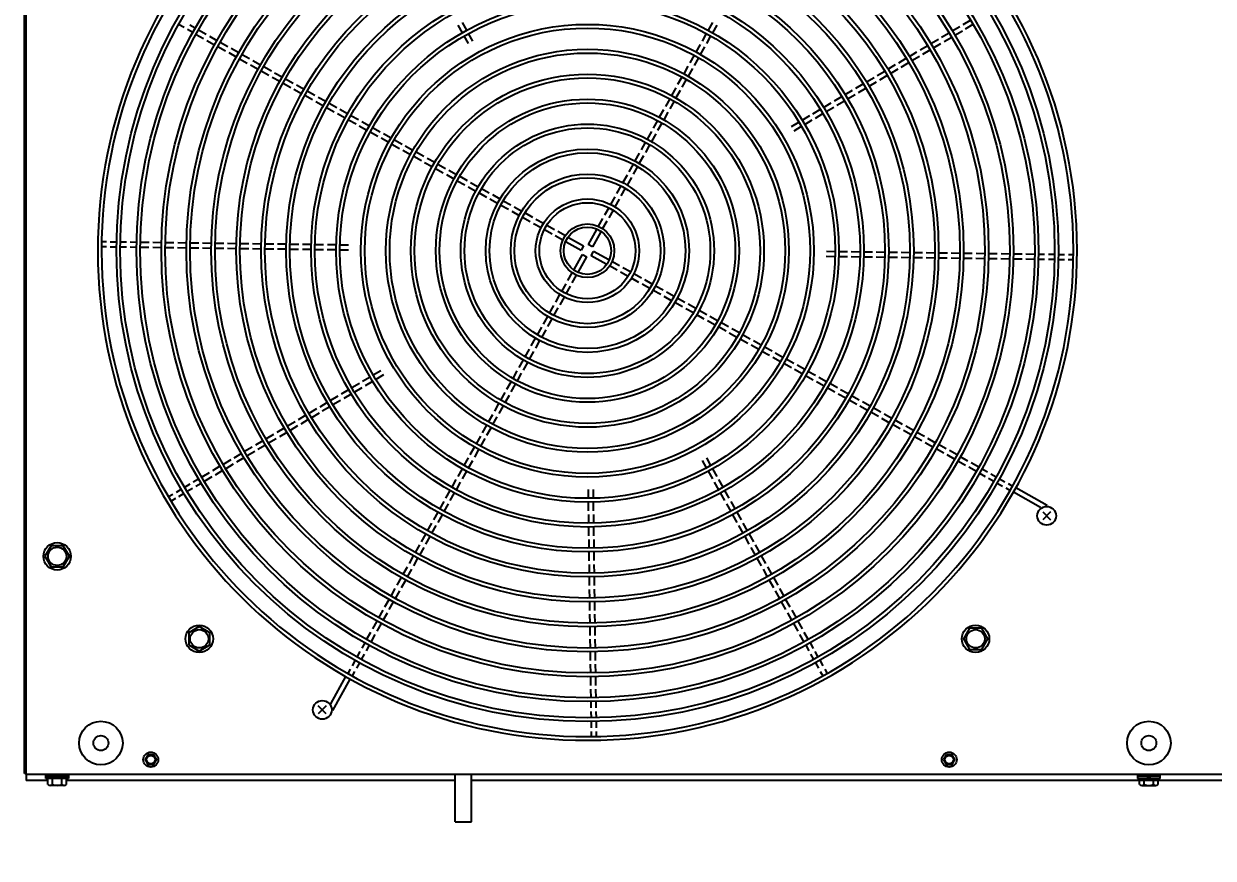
# Model space of a CAD drawing. Header units: millimetres. Extents: x -15161 to 10473752, y -72817 to 33960.
# Drawn here: x 73892.4 to 73987.8, y -39374.5 to -39307.6 of the extents above; entities that cross this region are included whole.
import ezdxf
from ezdxf import colors
from ezdxf.entities.mleader import LeaderData, LeaderLine
from ezdxf.enums import TextEntityAlignment as Align
from ezdxf.math import Vec2, Vec3

# ---------------------------------------------------------------- set-up
doc = ezdxf.new("R2010")
doc.units = ezdxf.units.MM
doc.styles.get("Standard").update_dxf_attribs({"font": 'arial.ttf'})

# ---------------------------------------------------------------- blocks, each defined once
blk = doc.blocks.new('機組圖彩色')
at = {"color": 54}
for p, q in [((92813.364, 2282.304), (92813.364, 2372.104)), ((92813.484, 2282.324), (92813.484, 2372.084)), ((92888.593, 2342.343), (92889.194, 2342.701)), ((92826.152, 2342.09), (92825.716, 2342.335)), ((92826.85, 2341.699), (92826.414, 2341.944)), ((92827.045, 2342.048), (92826.609, 2342.293)), ((92827.111, 2341.551), (92827.721, 2341.209)), ((92827.306, 2341.9), (92827.917, 2341.558)), ((92848.462, 2341.685), (92848.12, 2342.296)), ((92848.811, 2341.88), (92848.469, 2342.491)), ((92849.3, 2341.008), (92848.958, 2341.619)), ((92868.011, 2341.619), (92867.669, 2341.008)), ((92868.5, 2342.491), (92868.158, 2341.88)), ((92868.849, 2342.296), (92868.507, 2341.685)), ((92886.874, 2341.321), (92887.475, 2341.679)), ((92887.733, 2341.832), (92888.335, 2342.19)), ((92887.937, 2341.488), (92888.539, 2341.846)), ((92888.797, 2341.999), (92889.399, 2342.357)), ((92827.983, 2341.062), (92828.594, 2340.72)), ((92828.179, 2341.411), (92828.789, 2341.069)), ((92829.051, 2340.923), (92829.662, 2340.58)), ((92848.951, 2340.812), (92848.609, 2341.423)), ((92867.522, 2340.746), (92867.18, 2340.135)), ((92868.36, 2341.423), (92868.018, 2340.812)), ((92885.155, 2340.298), (92885.756, 2340.656)), ((92886.014, 2340.81), (92886.616, 2341.167)), ((92886.218, 2340.466), (92886.82, 2340.824)), ((92887.078, 2340.977), (92887.68, 2341.335)), ((92828.856, 2340.574), (92829.466, 2340.231)), ((92829.728, 2340.085), (92830.339, 2339.743)), ((92829.924, 2340.434), (92830.534, 2340.092)), ((92830.796, 2339.945), (92831.407, 2339.603)), ((92867.034, 2339.874), (92866.691, 2339.263)), ((92867.383, 2339.678), (92867.04, 2339.067)), ((92867.871, 2340.551), (92867.529, 2339.94)), ((92883.436, 2339.276), (92884.037, 2339.634)), ((92884.295, 2339.787), (92884.897, 2340.145)), ((92884.499, 2339.443), (92885.101, 2339.801)), ((92885.359, 2339.955), (92885.961, 2340.312)), ((92830.601, 2339.596), (92831.211, 2339.254)), ((92831.473, 2339.107), (92832.084, 2338.765)), ((92831.668, 2339.456), (92832.279, 2339.114)), ((92832.541, 2338.967), (92833.152, 2338.625)), ((92866.545, 2339.001), (92866.203, 2338.39)), ((92866.894, 2338.806), (92866.552, 2338.195)), ((92882.576, 2338.765), (92883.178, 2339.123)), ((92882.78, 2338.421), (92883.382, 2338.779)), ((92883.64, 2338.932), (92884.242, 2339.29)), ((92832.345, 2338.619), (92832.956, 2338.276)), ((92833.218, 2338.13), (92833.829, 2337.788)), ((92833.413, 2338.479), (92834.024, 2338.137)), ((92834.286, 2337.99), (92834.897, 2337.648)), ((92866.056, 2338.129), (92865.714, 2337.518)), ((92866.405, 2337.933), (92866.063, 2337.322)), ((92880.857, 2337.743), (92881.459, 2338.1)), ((92881.061, 2337.399), (92881.663, 2337.757)), ((92881.717, 2338.254), (92882.318, 2338.612)), ((92881.921, 2337.91), (92882.523, 2338.268)), ((92834.09, 2337.641), (92834.701, 2337.299)), ((92834.963, 2337.152), (92835.573, 2336.81)), ((92835.158, 2337.501), (92835.769, 2337.159)), ((92836.031, 2337.012), (92836.641, 2336.67)), ((92865.567, 2337.256), (92865.225, 2336.645)), ((92865.916, 2337.061), (92865.574, 2336.45)), ((92879.138, 2336.72), (92879.74, 2337.078)), ((92879.997, 2337.231), (92880.599, 2337.589)), ((92880.202, 2336.888), (92880.804, 2337.245)), ((92835.835, 2336.663), (92836.446, 2336.321)), ((92836.708, 2336.175), (92837.318, 2335.833)), ((92836.903, 2336.524), (92837.514, 2336.182)), ((92837.776, 2336.035), (92838.386, 2335.693)), ((92865.078, 2336.384), (92864.736, 2335.773)), ((92865.427, 2336.188), (92865.085, 2335.577)), ((92877.419, 2335.698), (92878.021, 2336.056)), ((92878.278, 2336.209), (92878.88, 2336.567)), ((92878.483, 2335.865), (92879.085, 2336.223)), ((92879.342, 2336.376), (92879.944, 2336.734)), ((92837.58, 2335.686), (92838.191, 2335.344)), ((92838.453, 2335.197), (92839.063, 2334.855)), ((92838.648, 2335.546), (92839.259, 2335.204)), ((92839.521, 2335.057), (92840.131, 2334.715)), ((92864.59, 2335.511), (92864.247, 2334.9)), ((92864.939, 2335.316), (92864.596, 2334.705)), ((92875.7, 2334.675), (92876.302, 2335.033)), ((92876.559, 2335.187), (92877.161, 2335.544)), ((92876.764, 2334.843), (92877.366, 2335.201)), ((92877.623, 2335.354), (92878.225, 2335.712)), ((92839.325, 2334.708), (92839.936, 2334.366)), ((92840.197, 2334.22), (92840.808, 2333.877)), ((92840.393, 2334.569), (92841.004, 2334.226)), ((92841.265, 2334.08), (92841.876, 2333.738)), ((92864.101, 2334.639), (92863.759, 2334.028)), ((92864.45, 2334.443), (92864.108, 2333.832)), ((92874.84, 2334.164), (92875.442, 2334.522)), ((92875.045, 2333.82), (92875.647, 2334.178)), ((92875.904, 2334.332), (92876.506, 2334.689)), ((92841.07, 2333.731), (92841.681, 2333.389)), ((92841.942, 2333.242), (92842.553, 2332.9)), ((92842.138, 2333.591), (92842.749, 2333.249)), ((92843.01, 2333.102), (92843.621, 2332.76)), ((92863.612, 2333.766), (92863.27, 2333.155)), ((92863.961, 2333.571), (92863.619, 2332.96)), ((92842.815, 2332.753), (92843.426, 2332.411)), ((92843.687, 2332.264), (92844.298, 2331.922)), ((92843.883, 2332.613), (92844.494, 2332.271)), ((92844.755, 2332.125), (92845.366, 2331.783)), ((92862.634, 2332.021), (92862.292, 2331.41)), ((92863.123, 2332.893), (92862.781, 2332.283)), ((92863.472, 2332.698), (92863.13, 2332.087)), ((92844.56, 2331.776), (92845.171, 2331.434)), ((92845.432, 2331.287), (92846.043, 2330.945)), ((92845.628, 2331.636), (92846.239, 2331.294)), ((92846.5, 2331.147), (92847.111, 2330.805)), ((92862.145, 2331.148), (92861.803, 2330.537)), ((92862.983, 2331.825), (92862.641, 2331.214)), ((92846.305, 2330.798), (92846.916, 2330.456)), ((92847.177, 2330.309), (92847.788, 2329.967)), ((92847.373, 2330.658), (92847.984, 2330.316)), ((92848.245, 2330.169), (92848.856, 2329.827)), ((92861.656, 2330.275), (92861.314, 2329.664)), ((92862.494, 2330.953), (92862.152, 2330.342)), ((92848.05, 2329.82), (92848.661, 2329.478)), ((92848.922, 2329.332), (92849.533, 2328.989)), ((92849.118, 2329.681), (92849.729, 2329.338)), ((92849.991, 2329.192), (92850.601, 2328.85)), ((92861.167, 2329.403), (92860.825, 2328.791)), ((92861.516, 2329.207), (92861.174, 2328.596)), ((92862.005, 2330.08), (92861.663, 2329.469)), ((92849.795, 2328.843), (92850.406, 2328.501)), ((92850.668, 2328.354), (92851.279, 2328.012)), ((92850.863, 2328.703), (92851.474, 2328.361)), ((92851.736, 2328.214), (92852.347, 2327.872)), ((92860.678, 2328.529), (92860.336, 2327.918)), ((92861.027, 2328.334), (92860.685, 2327.723)), ((92851.54, 2327.865), (92852.151, 2327.523)), ((92852.413, 2327.376), (92853.024, 2327.034)), ((92852.609, 2327.725), (92853.22, 2327.383)), ((92860.189, 2327.656), (92859.846, 2327.044)), ((92860.538, 2327.461), (92860.195, 2326.849)), ((92853.286, 2326.887), (92853.897, 2326.545)), ((92853.481, 2327.236), (92854.093, 2326.894)), ((92854.159, 2326.398), (92854.77, 2326.056)), ((92854.355, 2326.747), (92854.966, 2326.405)), ((92859.699, 2326.782), (92859.356, 2326.169)), ((92860.048, 2326.587), (92859.705, 2325.974)), ((92855.032, 2325.909), (92855.644, 2325.566)), ((92855.228, 2326.258), (92855.84, 2325.915)), ((92855.906, 2325.419), (92856.519, 2325.076)), ((92856.102, 2325.768), (92856.715, 2325.425)), ((92859.209, 2325.906), (92858.534, 2324.702)), ((92859.558, 2325.711), (92858.883, 2324.506)), ((92819.936, 2324.505), (92819.536, 2324.51)), ((92819.941, 2324.905), (92819.541, 2324.91)), ((92820.736, 2324.494), (92820.236, 2324.501)), ((92820.741, 2324.894), (92820.241, 2324.901)), ((92821.535, 2324.484), (92821.036, 2324.49)), ((92821.541, 2324.884), (92821.041, 2324.89)), ((92822.335, 2324.474), (92821.835, 2324.48)), ((92822.341, 2324.874), (92821.841, 2324.88)), ((92823.335, 2324.459), (92822.635, 2324.468)), ((92823.341, 2324.859), (92822.641, 2324.868)), ((92824.335, 2324.446), (92823.635, 2324.455)), ((92824.34, 2324.846), (92823.64, 2324.855)), ((92825.335, 2324.433), (92824.635, 2324.442)), ((92825.34, 2324.833), (92824.64, 2324.842)), ((92826.335, 2324.42), (92825.635, 2324.429)), ((92826.34, 2324.82), (92825.64, 2324.829)), ((92827.335, 2324.407), (92826.635, 2324.416)), ((92827.34, 2324.807), (92826.64, 2324.816)), ((92828.335, 2324.394), (92827.635, 2324.403)), ((92828.34, 2324.794), (92827.64, 2324.803)), ((92829.335, 2324.381), (92828.635, 2324.39)), ((92829.34, 2324.781), (92828.64, 2324.79)), ((92830.34, 2324.768), (92829.64, 2324.777)), ((92831.34, 2324.755), (92830.64, 2324.764)), ((92832.34, 2324.742), (92831.64, 2324.751)), ((92833.34, 2324.729), (92832.64, 2324.739)), ((92834.34, 2324.717), (92833.64, 2324.726)), ((92835.34, 2324.704), (92834.64, 2324.713)), ((92836.34, 2324.691), (92835.64, 2324.7)), ((92837.34, 2324.678), (92836.64, 2324.687)), ((92838.34, 2324.665), (92837.64, 2324.674)), ((92839.34, 2324.652), (92838.64, 2324.661)), ((92856.782, 2324.928), (92857.987, 2324.254)), ((92856.978, 2325.277), (92858.182, 2324.603)), ((92858.182, 2324.603), (92857.987, 2324.254)), ((92858.883, 2324.506), (92858.534, 2324.702)), ((92830.335, 2324.368), (92829.635, 2324.377)), ((92831.335, 2324.355), (92830.635, 2324.364)), ((92832.335, 2324.342), (92831.635, 2324.352)), ((92833.335, 2324.33), (92832.635, 2324.339)), ((92834.335, 2324.317), (92833.635, 2324.326)), ((92835.335, 2324.304), (92834.635, 2324.313)), ((92836.335, 2324.291), (92835.635, 2324.3)), ((92837.335, 2324.278), (92836.635, 2324.287)), ((92838.335, 2324.265), (92837.635, 2324.274)), ((92839.334, 2324.252), (92838.634, 2324.261)), ((92857.411, 2322.697), (92858.086, 2323.902)), ((92857.76, 2322.502), (92858.435, 2323.707)), ((92858.086, 2323.902), (92858.435, 2323.707)), ((92858.786, 2323.806), (92858.982, 2324.155)), ((92859.991, 2323.131), (92858.786, 2323.806)), ((92860.187, 2323.48), (92858.982, 2324.155)), ((92877.629, 2323.756), (92878.329, 2323.747)), ((92877.634, 2324.156), (92878.334, 2324.147)), ((92878.629, 2323.743), (92879.329, 2323.734)), ((92878.634, 2324.143), (92879.334, 2324.134)), ((92879.629, 2323.73), (92880.329, 2323.721)), ((92879.634, 2324.13), (92880.334, 2324.121)), ((92880.629, 2323.717), (92881.329, 2323.708)), ((92880.634, 2324.117), (92881.334, 2324.108)), ((92881.629, 2323.705), (92882.329, 2323.695)), ((92881.634, 2324.105), (92882.334, 2324.095)), ((92882.629, 2323.692), (92883.329, 2323.683)), ((92882.634, 2324.092), (92883.334, 2324.083)), ((92883.629, 2323.679), (92884.329, 2323.67)), ((92883.634, 2324.079), (92884.334, 2324.07)), ((92884.629, 2323.666), (92885.329, 2323.657)), ((92884.634, 2324.066), (92885.334, 2324.057)), ((92885.629, 2323.653), (92886.329, 2323.644)), ((92885.634, 2324.053), (92886.334, 2324.044)), ((92886.629, 2323.64), (92887.329, 2323.631)), ((92886.634, 2324.04), (92887.334, 2324.031)), ((92887.629, 2323.627), (92888.329, 2323.618)), ((92887.634, 2324.027), (92888.334, 2324.018)), ((92888.629, 2323.614), (92889.329, 2323.605)), ((92888.634, 2324.014), (92889.334, 2324.005)), ((92889.629, 2323.601), (92890.329, 2323.592)), ((92889.634, 2324.001), (92890.334, 2323.992)), ((92890.629, 2323.588), (92891.328, 2323.579)), ((92890.634, 2323.988), (92891.334, 2323.979)), ((92891.628, 2323.575), (92892.328, 2323.566)), ((92891.634, 2323.975), (92892.334, 2323.966)), ((92892.628, 2323.562), (92893.328, 2323.553)), ((92892.634, 2323.962), (92893.334, 2323.953)), ((92893.628, 2323.549), (92894.328, 2323.54)), ((92893.633, 2323.949), (92894.333, 2323.94)), ((92894.628, 2323.535), (92895.128, 2323.528)), ((92894.633, 2323.935), (92895.133, 2323.928)), ((92895.428, 2323.524), (92895.928, 2323.518)), ((92895.433, 2323.924), (92895.933, 2323.918)), ((92896.228, 2323.514), (92896.728, 2323.507)), ((92896.233, 2323.914), (92896.733, 2323.907)), ((92897.028, 2323.503), (92897.428, 2323.498)), ((92897.033, 2323.903), (92897.433, 2323.898)), ((92860.867, 2322.64), (92860.254, 2322.983)), ((92861.062, 2322.989), (92860.45, 2323.332)), ((92861.741, 2322.15), (92861.129, 2322.493)), ((92861.936, 2322.499), (92861.325, 2322.842)), ((92856.431, 2320.948), (92856.773, 2321.559)), ((92856.92, 2321.822), (92857.264, 2322.434)), ((92857.269, 2321.626), (92857.613, 2322.239)), ((92862.614, 2321.661), (92862.003, 2322.004)), ((92862.81, 2322.01), (92862.199, 2322.353)), ((92863.683, 2321.521), (92863.072, 2321.863)), ((92855.942, 2320.074), (92856.284, 2320.685)), ((92856.78, 2320.752), (92857.122, 2321.364)), ((92863.487, 2321.172), (92862.876, 2321.514)), ((92864.36, 2320.683), (92863.749, 2321.025)), ((92864.556, 2321.032), (92863.945, 2321.374)), ((92865.428, 2320.543), (92864.818, 2320.885)), ((92855.452, 2319.201), (92855.795, 2319.812)), ((92855.801, 2319.006), (92856.144, 2319.617)), ((92856.29, 2319.879), (92856.633, 2320.49)), ((92865.233, 2320.194), (92864.622, 2320.536)), ((92866.106, 2319.705), (92865.495, 2320.047)), ((92866.301, 2320.054), (92865.69, 2320.396)), ((92867.174, 2319.565), (92866.563, 2319.908)), ((92854.963, 2318.328), (92855.306, 2318.939)), ((92855.312, 2318.133), (92855.655, 2318.744)), ((92866.978, 2319.216), (92866.367, 2319.559)), ((92867.851, 2318.728), (92867.24, 2319.07)), ((92868.046, 2319.077), (92867.436, 2319.419)), ((92868.919, 2318.588), (92868.308, 2318.93)), ((92854.474, 2317.456), (92854.817, 2318.066)), ((92854.823, 2317.26), (92855.166, 2317.871)), ((92868.723, 2318.239), (92868.113, 2318.581)), ((92869.596, 2317.75), (92868.985, 2318.092)), ((92869.791, 2318.099), (92869.181, 2318.441)), ((92870.664, 2317.61), (92870.053, 2317.952)), ((92853.986, 2316.583), (92854.328, 2317.194)), ((92854.335, 2316.387), (92854.677, 2316.998)), ((92870.468, 2317.261), (92869.858, 2317.603)), ((92871.341, 2316.772), (92870.73, 2317.114)), ((92871.536, 2317.121), (92870.926, 2317.463)), ((92872.409, 2316.632), (92871.798, 2316.975)), ((92853.497, 2315.71), (92853.839, 2316.321)), ((92853.846, 2315.515), (92854.188, 2316.126)), ((92872.213, 2316.284), (92871.603, 2316.626)), ((92873.086, 2315.795), (92872.475, 2316.137)), ((92873.281, 2316.144), (92872.671, 2316.486)), ((92874.154, 2315.655), (92873.543, 2315.997)), ((92853.008, 2314.838), (92853.35, 2315.448)), ((92853.357, 2314.642), (92853.699, 2315.253)), ((92873.958, 2315.306), (92873.348, 2315.648)), ((92874.831, 2314.817), (92874.22, 2315.159)), ((92875.026, 2315.166), (92874.416, 2315.508)), ((92875.899, 2314.677), (92875.288, 2315.019)), ((92841.064, 2314.077), (92840.463, 2313.719)), ((92841.924, 2314.588), (92841.322, 2314.23)), ((92842.128, 2314.244), (92841.527, 2313.886)), ((92852.519, 2313.965), (92852.861, 2314.576)), ((92852.868, 2313.77), (92853.21, 2314.38)), ((92875.703, 2314.328), (92875.093, 2314.671)), ((92876.576, 2313.84), (92875.965, 2314.182)), ((92876.771, 2314.189), (92876.161, 2314.531)), ((92877.644, 2313.7), (92877.033, 2314.042)), ((92839.345, 2313.054), (92838.744, 2312.696)), ((92840.205, 2313.565), (92839.603, 2313.208)), ((92840.409, 2313.222), (92839.808, 2312.864)), ((92841.269, 2313.733), (92840.667, 2313.375)), ((92852.03, 2313.093), (92852.372, 2313.703)), ((92852.379, 2312.897), (92852.721, 2313.508)), ((92877.448, 2313.351), (92876.838, 2313.693)), ((92878.321, 2312.862), (92877.71, 2313.204)), ((92878.516, 2313.211), (92877.906, 2313.553)), ((92879.389, 2312.722), (92878.778, 2313.064)), ((92837.626, 2312.032), (92837.025, 2311.674)), ((92838.486, 2312.543), (92837.884, 2312.185)), ((92838.69, 2312.199), (92838.089, 2311.841)), ((92839.55, 2312.71), (92838.948, 2312.353)), ((92851.541, 2312.22), (92851.884, 2312.831)), ((92851.89, 2312.025), (92852.233, 2312.635)), ((92879.193, 2312.373), (92878.583, 2312.715)), ((92880.066, 2311.885), (92879.455, 2312.227)), ((92880.261, 2312.233), (92879.65, 2312.576)), ((92881.134, 2311.745), (92880.523, 2312.087)), ((92836.767, 2311.521), (92836.165, 2311.163)), ((92836.971, 2311.177), (92836.37, 2310.819)), ((92837.831, 2311.688), (92837.229, 2311.33)), ((92850.564, 2310.475), (92850.906, 2311.086)), ((92851.053, 2311.348), (92851.395, 2311.958)), ((92851.402, 2311.152), (92851.744, 2311.763)), ((92880.938, 2311.396), (92880.327, 2311.738)), ((92881.811, 2310.907), (92881.2, 2311.249)), ((92882.006, 2311.256), (92881.395, 2311.598)), ((92882.879, 2310.767), (92882.268, 2311.109)), ((92835.048, 2310.498), (92834.446, 2310.14)), ((92835.252, 2310.154), (92834.651, 2309.797)), ((92835.907, 2311.009), (92835.306, 2310.652)), ((92836.112, 2310.666), (92835.51, 2310.308)), ((92850.075, 2309.603), (92850.417, 2310.213)), ((92850.913, 2310.28), (92851.255, 2310.89)), ((92882.683, 2310.418), (92882.072, 2310.76)), ((92883.555, 2309.929), (92882.945, 2310.272)), ((92883.751, 2310.278), (92883.14, 2310.621)), ((92884.623, 2309.79), (92884.013, 2310.132)), ((92833.329, 2309.476), (92832.727, 2309.118)), ((92833.533, 2309.132), (92832.932, 2308.774)), ((92834.188, 2309.987), (92833.587, 2309.629)), ((92834.393, 2309.643), (92833.791, 2309.285)), ((92849.586, 2308.73), (92849.928, 2309.341)), ((92849.935, 2308.535), (92850.277, 2309.145)), ((92850.424, 2309.407), (92850.766, 2310.018)), ((92884.428, 2309.441), (92883.817, 2309.783)), ((92885.3, 2308.952), (92884.69, 2309.294)), ((92885.496, 2309.301), (92884.885, 2309.643)), ((92886.368, 2308.812), (92885.758, 2309.154)), ((92831.61, 2308.454), (92831.008, 2308.096)), ((92832.469, 2308.965), (92831.868, 2308.607)), ((92832.674, 2308.621), (92832.072, 2308.263)), ((92849.097, 2307.858), (92849.44, 2308.468)), ((92849.446, 2307.662), (92849.789, 2308.273)), ((92886.173, 2308.463), (92885.562, 2308.805)), ((92887.045, 2307.974), (92886.435, 2308.317)), ((92887.241, 2308.323), (92886.63, 2308.666)), ((92888.113, 2307.835), (92887.502, 2308.177)), ((92829.891, 2307.431), (92829.289, 2307.073)), ((92830.75, 2307.942), (92830.149, 2307.585)), ((92830.955, 2307.599), (92830.353, 2307.241)), ((92831.814, 2308.11), (92831.213, 2307.752)), ((92848.609, 2306.985), (92848.951, 2307.596)), ((92848.958, 2306.79), (92849.3, 2307.4)), ((92867.669, 2307.4), (92868.011, 2306.79)), ((92868.018, 2307.596), (92868.36, 2306.985)), ((92887.918, 2307.486), (92887.307, 2307.828)), ((92888.79, 2306.997), (92888.179, 2307.339)), ((92888.986, 2307.346), (92888.375, 2307.688)), ((92828.172, 2306.409), (92827.57, 2306.051)), ((92829.031, 2306.92), (92828.43, 2306.562)), ((92829.236, 2306.576), (92828.634, 2306.218)), ((92830.095, 2307.087), (92829.494, 2306.73)), ((92848.12, 2306.113), (92848.462, 2306.723)), ((92848.469, 2305.917), (92848.811, 2306.528)), ((92868.158, 2306.528), (92868.5, 2305.917)), ((92868.507, 2306.723), (92868.849, 2306.113)), ((92889.663, 2306.508), (92889.052, 2306.85)), ((92889.858, 2306.857), (92889.247, 2307.199)), ((92889.923, 2306.36), (92890.36, 2306.116)), ((92890.119, 2306.709), (92890.555, 2306.465)), ((92890.817, 2306.318), (92891.253, 2306.074)), ((92826.624, 2305.49), (92826.194, 2305.235)), ((92827.312, 2305.899), (92826.882, 2305.644)), ((92827.516, 2305.555), (92827.086, 2305.3)), ((92828.376, 2306.065), (92827.775, 2305.707)), ((92847.631, 2305.24), (92847.973, 2305.851)), ((92847.98, 2305.045), (92848.322, 2305.655)), ((92868.647, 2305.655), (92868.989, 2305.045)), ((92868.996, 2305.851), (92869.338, 2305.24)), ((92890.621, 2305.969), (92891.058, 2305.725)), ((92891.319, 2305.578), (92891.756, 2305.334)), ((92891.515, 2305.927), (92891.951, 2305.683)), ((92892.213, 2305.536), (92892.562, 2305.34)), ((92825.249, 2304.672), (92824.905, 2304.468)), ((92825.936, 2305.081), (92825.507, 2304.826)), ((92826.141, 2304.737), (92825.711, 2304.482)), ((92826.828, 2305.146), (92826.399, 2304.891)), ((92847.142, 2304.368), (92847.485, 2304.978)), ((92847.491, 2304.172), (92847.833, 2304.783)), ((92858.532, 2305.054), (92858.541, 2304.354)), ((92858.932, 2305.059), (92858.941, 2304.359)), ((92869.135, 2304.783), (92869.477, 2304.172)), ((92869.484, 2304.978), (92869.826, 2304.368)), ((92892.017, 2305.187), (92892.366, 2304.991)), ((92894.805, 2303.627), (92892.629, 2304.846)), ((92895.343, 2303.784), (92892.824, 2305.195)), ((92825.453, 2304.329), (92825.109, 2304.124)), ((92846.654, 2303.495), (92846.996, 2304.106)), ((92847.003, 2303.3), (92847.345, 2303.91)), ((92858.545, 2304.054), (92858.554, 2303.354)), ((92858.945, 2304.059), (92858.954, 2303.359)), ((92869.624, 2303.91), (92869.966, 2303.3)), ((92869.973, 2304.106), (92870.315, 2303.495)), ((92846.165, 2302.623), (92846.507, 2303.234)), ((92846.514, 2302.427), (92846.856, 2303.038)), ((92858.558, 2303.054), (92858.567, 2302.354)), ((92858.958, 2303.059), (92858.967, 2302.359)), ((92870.113, 2303.038), (92870.455, 2302.427)), ((92870.462, 2303.234), (92870.804, 2302.623)), ((92895.612, 2303.271), (92894.975, 2302.634)), ((92894.975, 2303.271), (92895.612, 2302.634)), ((92845.676, 2301.75), (92846.018, 2302.361)), ((92846.025, 2301.555), (92846.367, 2302.166)), ((92858.571, 2302.054), (92858.58, 2301.354)), ((92858.971, 2302.059), (92858.98, 2301.359)), ((92870.602, 2302.166), (92870.944, 2301.555)), ((92870.951, 2302.361), (92871.293, 2301.75)), ((92844.699, 2300.005), (92845.041, 2300.616)), ((92845.187, 2300.878), (92845.529, 2301.489)), ((92845.536, 2300.682), (92845.878, 2301.293)), ((92858.584, 2301.054), (92858.593, 2300.354)), ((92858.984, 2301.059), (92858.993, 2300.36)), ((92871.09, 2301.293), (92871.433, 2300.682)), ((92871.439, 2301.489), (92871.782, 2300.878)), ((92871.928, 2300.616), (92872.27, 2300.005)), ((92844.21, 2299.133), (92844.552, 2299.744)), ((92845.048, 2299.81), (92845.39, 2300.421)), ((92858.597, 2300.054), (92858.606, 2299.354)), ((92858.997, 2300.06), (92859.006, 2299.36)), ((92871.579, 2300.421), (92871.921, 2299.81)), ((92872.417, 2299.744), (92872.759, 2299.133)), ((92843.721, 2298.261), (92844.063, 2298.871)), ((92844.07, 2298.065), (92844.412, 2298.676)), ((92844.559, 2298.938), (92844.901, 2299.548)), ((92858.61, 2299.054), (92858.619, 2298.354)), ((92859.01, 2299.06), (92859.019, 2298.36)), ((92872.068, 2299.548), (92872.41, 2298.938)), ((92872.557, 2298.676), (92872.899, 2298.065)), ((92872.906, 2298.871), (92873.248, 2298.261)), ((92843.232, 2297.388), (92843.574, 2297.999)), ((92843.581, 2297.193), (92843.923, 2297.803)), ((92858.623, 2298.054), (92858.632, 2297.354)), ((92859.023, 2298.06), (92859.032, 2297.36)), ((92873.045, 2297.803), (92873.388, 2297.193)), ((92873.394, 2297.999), (92873.737, 2297.388)), ((92842.743, 2296.516), (92843.086, 2297.126)), ((92843.092, 2296.32), (92843.435, 2296.931)), ((92858.636, 2297.055), (92858.645, 2296.355)), ((92859.036, 2297.06), (92859.045, 2296.36)), ((92873.534, 2296.931), (92873.876, 2296.32)), ((92873.883, 2297.126), (92874.225, 2296.516)), ((92842.255, 2295.643), (92842.597, 2296.254)), ((92842.604, 2295.448), (92842.946, 2296.058)), ((92858.649, 2296.055), (92858.658, 2295.355)), ((92859.049, 2296.06), (92859.058, 2295.36)), ((92874.023, 2296.058), (92874.365, 2295.448)), ((92874.372, 2296.254), (92874.714, 2295.643)), ((92841.766, 2294.771), (92842.108, 2295.382)), ((92842.115, 2294.575), (92842.457, 2295.186)), ((92858.662, 2295.055), (92858.671, 2294.355)), ((92859.062, 2295.06), (92859.071, 2294.36)), ((92874.512, 2295.186), (92874.854, 2294.575)), ((92874.861, 2295.382), (92875.203, 2294.771)), ((92841.277, 2293.898), (92841.619, 2294.509)), ((92841.626, 2293.703), (92841.968, 2294.314)), ((92858.675, 2294.055), (92858.684, 2293.355)), ((92859.075, 2294.06), (92859.084, 2293.36)), ((92875.001, 2294.314), (92875.343, 2293.703)), ((92875.349, 2294.509), (92875.692, 2293.898)), ((92840.788, 2293.026), (92841.131, 2293.637)), ((92841.137, 2292.83), (92841.48, 2293.441)), ((92858.688, 2293.055), (92858.697, 2292.355)), ((92859.087, 2293.06), (92859.097, 2292.36)), ((92875.489, 2293.441), (92875.831, 2292.83)), ((92875.838, 2293.637), (92876.18, 2293.026)), ((92840.249, 2292.067), (92840.005, 2291.631)), ((92840.64, 2292.765), (92840.396, 2292.329)), ((92840.989, 2292.57), (92840.745, 2292.133)), ((92858.7, 2292.055), (92858.71, 2291.355)), ((92859.1, 2292.06), (92859.109, 2291.36)), ((92875.978, 2292.569), (92876.222, 2292.133)), ((92876.327, 2292.764), (92876.571, 2292.328)), ((92876.718, 2292.066), (92876.962, 2291.63)), ((92839.858, 2291.369), (92839.614, 2290.933)), ((92840.207, 2291.174), (92839.963, 2290.737)), ((92840.598, 2291.872), (92840.354, 2291.435)), ((92858.713, 2291.055), (92858.722, 2290.355)), ((92859.113, 2291.06), (92859.122, 2290.36)), ((92876.369, 2291.871), (92876.613, 2291.435)), ((92876.76, 2291.173), (92877.004, 2290.737)), ((92877.109, 2291.368), (92877.353, 2290.932)), ((92837.908, 2287.884), (92839.127, 2290.06)), ((92839.467, 2290.671), (92839.272, 2290.322)), ((92839.816, 2290.476), (92839.621, 2290.127)), ((92859.126, 2290.06), (92859.135, 2289.36)), ((92877.151, 2290.475), (92877.347, 2290.126)), ((92877.5, 2290.67), (92877.696, 2290.321)), ((92838.064, 2287.345), (92839.476, 2289.864)), ((92858.726, 2290.055), (92858.735, 2289.355)), ((92858.739, 2289.055), (92858.748, 2288.355)), ((92859.139, 2289.06), (92859.148, 2288.36)), ((92837.551, 2287.077), (92836.914, 2287.713)), ((92837.551, 2287.713), (92836.914, 2287.077)), ((92858.758, 2288.055), (92858.765, 2287.555)), ((92858.768, 2287.255), (92858.775, 2286.755)), ((92859.158, 2288.06), (92859.165, 2287.56)), ((92859.168, 2287.26), (92859.175, 2286.76)), ((92858.779, 2286.455), (92858.786, 2285.955)), ((92859.179, 2286.46), (92859.185, 2285.961)), ((92813.484, 2282.204), (92813.484, 2285.704)), ((92858.789, 2285.655), (92858.795, 2285.255)), ((92859.189, 2285.661), (92859.195, 2285.261)), ((92813.484, 2282.424), (92813.364, 2282.424)), ((92813.484, 2282.304), (92813.364, 2282.304)), ((92813.484, 2282.304), (92813.484, 2281.734)), ((92993.484, 2282.204), (92813.484, 2282.204)), ((92815.234, 2281.734), (92813.484, 2281.734)), ((92993.364, 2282.204), (92813.604, 2282.204)), ((92815.084, 2281.884), (92815.084, 2282.204)), ((92815.084, 2282.204), (92816.884, 2282.204)), ((92815.084, 2282.044), (92816.884, 2282.044)), ((92816.884, 2281.884), (92815.084, 2281.884)), ((92815.234, 2281.404), (92815.234, 2281.884)), ((92815.609, 2281.404), (92815.609, 2281.884)), ((92815.984, 2282.044), (92815.824, 2281.884)), ((92816.144, 2282.044), (92815.984, 2281.884)), ((92816.359, 2281.404), (92816.359, 2281.884)), ((92816.734, 2281.404), (92816.734, 2281.884)), ((92847.884, 2281.734), (92816.734, 2281.734)), ((92816.884, 2282.204), (92816.884, 2281.884)), ((92847.884, 2278.414), (92847.884, 2282.204)), ((92849.184, 2278.414), (92849.184, 2282.204)), ((92957.784, 2281.734), (92849.184, 2281.734)), ((92902.584, 2282.204), (92902.584, 2281.884)), ((92904.384, 2282.204), (92902.584, 2282.204)), ((92904.384, 2282.044), (92902.584, 2282.044)), ((92902.584, 2281.884), (92904.384, 2281.884)), ((92902.734, 2281.404), (92902.734, 2281.884)), ((92903.109, 2281.404), (92903.109, 2281.884)), ((92903.324, 2282.044), (92903.484, 2281.884)), ((92903.484, 2282.044), (92903.644, 2281.884)), ((92903.859, 2281.404), (92903.859, 2281.884)), ((92904.234, 2281.404), (92904.234, 2281.884)), ((92904.384, 2281.884), (92904.384, 2282.204)), ((92816.547, 2281.334), (92815.422, 2281.334)), ((92902.922, 2281.334), (92904.047, 2281.334)), ((92847.884, 2278.414), (92849.184, 2278.414))]:
    blk.add_line(p, q, dxfattribs=at)
for points in [[(92815.494, 2300.553), (92815.004, 2299.704), (92815.494, 2298.855), (92816.474, 2298.855), (92816.964, 2299.704), (92816.474, 2300.553)], [(92826.523, 2292.601), (92827.372, 2292.111), (92828.22, 2292.601), (92828.22, 2293.581), (92827.372, 2294.071), (92826.523, 2293.581)], [(92890.087, 2292.243), (92890.577, 2293.091), (92890.087, 2293.94), (92889.107, 2293.94), (92888.617, 2293.091), (92889.107, 2292.243)], [(92823.254, 2283.802), (92823.024, 2283.404), (92823.254, 2283.006), (92823.714, 2283.006), (92823.944, 2283.404), (92823.714, 2283.802)], [(92887.254, 2283.802), (92887.024, 2283.404), (92887.254, 2283.006), (92887.714, 2283.006), (92887.944, 2283.404), (92887.714, 2283.802)]]:
    blk.add_lwpolyline(points, close=True, dxfattribs=at)
for centre, radius in [((92858.484, 2324.204), 37.75), ((92858.484, 2324.204), 37.45), ((92858.484, 2324.204), 36.15), ((92858.484, 2324.204), 35.85), ((92858.484, 2324.204), 34.15), ((92858.484, 2324.204), 33.85), ((92858.484, 2324.204), 32.15), ((92858.484, 2324.204), 31.85), ((92858.484, 2324.204), 30.15), ((92858.484, 2324.204), 29.85), ((92858.484, 2324.204), 28.15), ((92858.484, 2324.204), 27.85), ((92858.484, 2324.204), 26.15), ((92858.484, 2324.204), 25.85), ((92858.484, 2324.204), 24.15), ((92858.484, 2324.204), 23.85), ((92858.484, 2324.204), 22.15), ((92858.484, 2324.204), 21.85), ((92858.484, 2324.204), 20.15), ((92858.484, 2324.204), 19.85), ((92858.484, 2324.204), 18.15), ((92858.484, 2324.204), 17.85), ((92858.484, 2324.204), 16.15), ((92858.484, 2324.204), 15.85), ((92858.484, 2324.204), 14.15), ((92858.484, 2324.204), 13.85), ((92858.484, 2324.204), 12.15), ((92858.484, 2324.204), 11.85), ((92858.484, 2324.204), 10.15), ((92858.484, 2324.204), 9.85), ((92858.484, 2324.204), 8.15), ((92858.484, 2324.204), 7.85), ((92858.484, 2324.204), 6.15), ((92858.484, 2324.204), 5.85), ((92858.484, 2324.204), 4.15), ((92858.484, 2324.204), 3.85), ((92858.484, 2324.204), 2.15), ((92858.484, 2324.204), 1.9), ((92895.294, 2302.952), 0.75), ((92815.984, 2299.704), 1.1), ((92815.984, 2299.704), 0.735), ((92827.372, 2293.091), 1.1), ((92889.597, 2293.091), 1.1), ((92827.372, 2293.091), 0.735), ((92889.597, 2293.091), 0.735), ((92837.233, 2287.395), 0.75), ((92819.484, 2284.734), 1.75), ((92903.484, 2284.734), 1.75), ((92819.484, 2284.734), 0.6), ((92903.484, 2284.734), 0.6), ((92823.484, 2283.404), 0.6), ((92823.484, 2283.404), 0.345), ((92887.484, 2283.404), 0.6), ((92887.484, 2283.404), 0.345)]:
    blk.add_circle(centre, radius, dxfattribs=at)
for centre, radius, start, end in [((92858.484, 2324.204), 39.25, 271.55685, 271.54581), ((92858.484, 2324.204), 38.95, 271.57203, 271.5714), ((92815.422, 2281.62), 0.286, 229.05544, 310.94456), ((92815.984, 2282.374), 1.039, 248.85295, 291.14705), ((92816.547, 2281.62), 0.286, 229.05544, 310.94456), ((92902.922, 2281.62), 0.286, 229.05544, 310.94456), ((92903.484, 2282.374), 1.039, 248.85295, 291.14705), ((92904.047, 2281.62), 0.286, 229.05544, 310.94456)]:
    blk.add_arc(centre, radius, start, end, dxfattribs=at)
blk = doc.blocks.new('_DetailCallout')
at = {"color": 0, "linetype": 'ByBlock', "lineweight": -2, "transparency": 16777216}
blk.add_line((8, 0), (-8, 0), dxfattribs=at)
blk.add_circle((0, 0), 8, dxfattribs=at)
at = {"color": 0, "transparency": 16777216}
for tag, p in [('視圖號碼', (0, 1)), ('圖紙號碼', (0, -6))]:
    blk.add_attdef(tag, text='', height=3, dxfattribs=at).set_placement(p, align=Align.CENTER)

msp = doc.modelspace()

# ---------------------------------------------------------------- block references
at = {"color": 9}
msp.add_blockref('機組圖彩色', (-18920.863, -41649.975), dxfattribs=at)

# ---------------------------------------------------------------- leaders
at = {"color": 230}
ml = msp.add_multileader_block('Standard', dxfattribs=at)
ml.set_content('_DetailCallout', color=230, scale=15)
ml.set_attribute('視圖號碼', '冷凍庫', width=0)
ml.set_attribute('圖紙號碼', 'D機', width=0)
ml.set_leader_properties()
ml.build(insert=Vec2(0, 0))
ml.multileader.update_dxf_attribs({"leader_type": 0})
ctx = ml.context
ctx.base_point, ctx.plane_origin = Vec3(73844.1603, -45071.4586), Vec3(73964.1603, -45071.4586)
notes = []
notes.append((ctx, [(0, (0, 0, 0), (0, 0), (1, 0), 1, [])]))
ctx.block.insert = Vec3(73964.1603, -45071.4586)
at = {"color": 54}
ml = msp.add_multileader_block('Standard', dxfattribs=at)
ml.set_content('_DetailCallout', color=54, scale=15)
ml.set_attribute('視圖號碼', '冷凍庫', width=0)
ml.set_attribute('圖紙號碼', 'D機', width=0)
ml.set_leader_properties()
ml.build(insert=Vec2(0, 0))
ml.multileader.update_dxf_attribs({"leader_type": 0})
ctx = ml.context
ctx.base_point, ctx.plane_origin = Vec3(74072.6214, -45537.0769), Vec3(74192.6214, -45537.0769)
notes.append((ctx, [(0, (0, 0, 0), (0, 0), (1, 0), 1, [])]))
ctx.block.insert = Vec3(74192.6214, -45537.0769)
at = {"color": 230}
ml = msp.add_multileader_block('Standard', dxfattribs=at)
ml.set_content('_DetailCallout', color=230, scale=15)
ml.set_attribute('視圖號碼', '冷凍庫', width=0)
ml.set_attribute('圖紙號碼', 'E機', width=0)
ml.set_leader_properties()
ml.build(insert=Vec2(0, 0))
ml.multileader.update_dxf_attribs({"leader_type": 0})
ctx = ml.context
ctx.base_point, ctx.plane_origin = Vec3(74264.4003, -45071.4586), Vec3(74384.4003, -45071.4586)
notes.append((ctx, [(0, (0, 0, 0), (0, 0), (1, 0), 1, [])]))
ctx.block.insert = Vec3(74384.4003, -45071.4586)
at = {"color": 54}
ml = msp.add_multileader_block('Standard', dxfattribs=at)
ml.set_content('_DetailCallout', color=54, scale=15)
ml.set_attribute('視圖號碼', '冷凍庫', width=0)
ml.set_attribute('圖紙號碼', 'E機', width=0)
ml.set_leader_properties()
ml.build(insert=Vec2(0, 0))
ml.multileader.update_dxf_attribs({"leader_type": 0})
ctx = ml.context
ctx.base_point, ctx.plane_origin = Vec3(74492.8614, -45537.0769), Vec3(74612.8614, -45537.0769)
notes.append((ctx, [(0, (0, 0, 0), (0, 0), (1, 0), 1, [])]))
ctx.block.insert = Vec3(74612.8614, -45537.0769)
at = {"color": 30}
ml = msp.add_multileader_block('Standard', dxfattribs=at)
ml.set_content('_DetailCallout', color=30, scale=15)
ml.set_attribute('視圖號碼', '冷凍庫', width=0)
ml.set_attribute('圖紙號碼', 'C', width=0)
ml.set_leader_properties()
ml.build(insert=Vec2(0, 0))
ml.multileader.update_dxf_attribs({"leader_type": 0})
ctx = ml.context
ctx.base_point, ctx.plane_origin = Vec3(73747.1906, -45888.0748), Vec3(73867.1906, -45888.0748)
notes.append((ctx, [(0, (0, 0, 0), (0, 0), (1, 0), 1, [])]))
ctx.block.insert = Vec3(73867.1906, -45888.0748)
ml = msp.add_multileader_block('Standard', dxfattribs=at)
ml.set_content('_DetailCallout', color=30, scale=15)
ml.set_attribute('視圖號碼', '冷凍庫', width=0)
ml.set_attribute('圖紙號碼', 'B', width=0)
ml.set_leader_properties()
ml.build(insert=Vec2(0, 0))
ml.multileader.update_dxf_attribs({"leader_type": 0})
ctx = ml.context
ctx.base_point, ctx.plane_origin = Vec3(73747.1906, -46477.6264), Vec3(73867.1906, -46477.6264)
notes.append((ctx, [(0, (0, 0, 0), (0, 0), (1, 0), 1, [])]))
ctx.block.insert = Vec3(73867.1906, -46477.6264)
ml = msp.add_multileader_block('Standard', dxfattribs=at)
ml.set_content('_DetailCallout', color=30, scale=15)
ml.set_attribute('視圖號碼', '冷凍庫', width=0)
ml.set_attribute('圖紙號碼', 'D', width=0)
ml.set_leader_properties()
ml.build(insert=Vec2(0, 0))
ml.multileader.update_dxf_attribs({"leader_type": 0})
ctx = ml.context
ctx.base_point, ctx.plane_origin = Vec3(73737.1917, -48120.99), Vec3(73857.1917, -48120.99)
notes.append((ctx, [(0, (0, 0, 0), (0, 0), (1, 0), 1, [])]))
ctx.block.insert = Vec3(73857.1917, -48120.99)
ml = msp.add_multileader_block('Standard', dxfattribs=at)
ml.set_content('_DetailCallout', color=30, scale=15)
ml.set_attribute('視圖號碼', '冷凍庫', width=0)
ml.set_attribute('圖紙號碼', 'E', width=0)
ml.set_leader_properties()
ml.build(insert=Vec2(0, 0))
ml.multileader.update_dxf_attribs({"leader_type": 0})
ctx = ml.context
ctx.base_point, ctx.plane_origin = Vec3(75349.539, -47538.8607), Vec3(75469.539, -47538.8607)
notes.append((ctx, [(0, (0, 0, 0), (0, 0), (1, 0), 1, [])]))
ctx.block.insert = Vec3(75469.539, -47538.8607)
ml = msp.add_multileader_block('Standard', dxfattribs=at)
ml.set_content('_DetailCallout', color=30, scale=15)
ml.set_attribute('視圖號碼', '急速庫', width=0)
ml.set_attribute('圖紙號碼', 'B', width=0)
ml.set_leader_properties()
ml.build(insert=Vec2(0, 0))
ml.multileader.update_dxf_attribs({"leader_type": 0})
ctx = ml.context
ctx.base_point, ctx.plane_origin = Vec3(93372.1061, -47545.9996), Vec3(93492.1061, -47545.9996)
notes.append((ctx, [(0, (0, 0, 0), (0, 0), (1, 0), 1, [])]))
ctx.block.insert = Vec3(93492.1061, -47545.9996)
ml = msp.add_multileader_block('Standard', dxfattribs=at)
ml.set_content('_DetailCallout', color=30, scale=15)
ml.set_attribute('視圖號碼', '急速庫', width=0)
ml.set_attribute('圖紙號碼', 'A-2', width=0)
ml.set_leader_properties()
ml.build(insert=Vec2(0, 0))
ml.multileader.update_dxf_attribs({"leader_type": 0})
ctx = ml.context
ctx.base_point, ctx.plane_origin = Vec3(93704.3054, -47545.9996), Vec3(93824.3054, -47545.9996)
notes.append((ctx, [(0, (0, 0, 0), (0, 0), (1, 0), 1, [])]))
ctx.block.insert = Vec3(93824.3054, -47545.9996)
ml = msp.add_multileader_block('Standard', dxfattribs=at)
ml.set_content('_DetailCallout', color=30, scale=15)
ml.set_attribute('視圖號碼', '急速庫', width=0)
ml.set_attribute('圖紙號碼', 'A-1', width=0)
ml.set_leader_properties()
ml.build(insert=Vec2(0, 0))
ml.multileader.update_dxf_attribs({"leader_type": 0})
ctx = ml.context
ctx.base_point, ctx.plane_origin = Vec3(94041.3644, -47545.9996), Vec3(94161.3644, -47545.9996)
notes.append((ctx, [(0, (0, 0, 0), (0, 0), (1, 0), 1, [])]))
ctx.block.insert = Vec3(94161.3644, -47545.9996)
ml = msp.add_multileader_block('Standard', dxfattribs=at)
ml.set_content('_DetailCallout', color=30, scale=15)
ml.set_attribute('視圖號碼', '半成品', width=0)
ml.set_attribute('圖紙號碼', 'B', width=0)
ml.set_leader_properties()
ml.build(insert=Vec2(0, 0))
ml.multileader.update_dxf_attribs({"leader_type": 0})
ctx = ml.context
ctx.base_point, ctx.plane_origin = Vec3(93372.1061, -48769.6603), Vec3(93492.1061, -48769.6603)
notes.append((ctx, [(0, (0, 0, 0), (0, 0), (1, 0), 1, [])]))
ctx.block.insert = Vec3(93492.1061, -48769.6603)
ml = msp.add_multileader_block('Standard', dxfattribs=at)
ml.set_content('_DetailCallout', color=30, scale=15)
ml.set_attribute('視圖號碼', '半成品', width=0)
ml.set_attribute('圖紙號碼', 'A-2', width=0)
ml.set_leader_properties()
ml.build(insert=Vec2(0, 0))
ml.multileader.update_dxf_attribs({"leader_type": 0})
ctx = ml.context
ctx.base_point, ctx.plane_origin = Vec3(93704.3054, -48769.6603), Vec3(93824.3054, -48769.6603)
notes.append((ctx, [(0, (0, 0, 0), (0, 0), (1, 0), 1, [])]))
ctx.block.insert = Vec3(93824.3054, -48769.6603)
ml = msp.add_multileader_block('Standard', dxfattribs=at)
ml.set_content('_DetailCallout', color=30, scale=15)
ml.set_attribute('視圖號碼', '半成品', width=0)
ml.set_attribute('圖紙號碼', 'A-1', width=0)
ml.set_leader_properties()
ml.build(insert=Vec2(0, 0))
ml.multileader.update_dxf_attribs({"leader_type": 0})
ctx = ml.context
ctx.base_point, ctx.plane_origin = Vec3(94041.3644, -48769.6603), Vec3(94161.3644, -48769.6603)
notes.append((ctx, [(0, (0, 0, 0), (0, 0), (1, 0), 1, [])]))
ctx.block.insert = Vec3(94161.3644, -48769.6603)
at = {"color": 54}
ml = msp.add_multileader_block('Standard', dxfattribs=at)
ml.set_content('_DetailCallout', color=54, scale=15)
ml.set_attribute('視圖號碼', '急速庫', width=0)
ml.set_attribute('圖紙號碼', 'A機', width=0)
ml.set_leader_properties()
ml.build(insert=Vec2(0, 0))
ml.multileader.update_dxf_attribs({"leader_type": 0})
ctx = ml.context
ctx.base_point, ctx.plane_origin = Vec3(92864.6909, -48811.8789), Vec3(92984.6909, -48811.8789)
notes.append((ctx, [(0, (0, 0, 0), (0, 0), (1, 0), 1, [])]))
ctx.block.insert = Vec3(92984.6909, -48811.8789)
ml = msp.add_multileader_block('Standard', dxfattribs=at)
ml.set_content('_DetailCallout', color=54, scale=15)
ml.set_attribute('視圖號碼', '半成品', width=0)
ml.set_attribute('圖紙號碼', 'A機', width=0)
ml.set_leader_properties()
ml.build(insert=Vec2(0, 0))
ml.multileader.update_dxf_attribs({"leader_type": 0})
ctx = ml.context
ctx.base_point, ctx.plane_origin = Vec3(92588.6191, -48811.8789), Vec3(92708.6191, -48811.8789)
notes.append((ctx, [(0, (0, 0, 0), (0, 0), (1, 0), 1, [])]))
ctx.block.insert = Vec3(92708.6191, -48811.8789)
ml = msp.add_multileader_block('Standard', dxfattribs=at)
ml.set_content('_DetailCallout', color=54, scale=15)
ml.set_attribute('視圖號碼', '急速庫', width=0)
ml.set_attribute('圖紙號碼', 'B機', width=0)
ml.set_leader_properties()
ml.build(insert=Vec2(0, 0))
ml.multileader.update_dxf_attribs({"leader_type": 0})
ctx = ml.context
ctx.base_point, ctx.plane_origin = Vec3(92864.6909, -49217.4155), Vec3(92984.6909, -49217.4155)
notes.append((ctx, [(0, (0, 0, 0), (0, 0), (1, 0), 1, [])]))
ctx.block.insert = Vec3(92984.6909, -49217.4155)
ml = msp.add_multileader_block('Standard', dxfattribs=at)
ml.set_content('_DetailCallout', color=54, scale=15)
ml.set_attribute('視圖號碼', '半成品', width=0)
ml.set_attribute('圖紙號碼', 'B機', width=0)
ml.set_leader_properties()
ml.build(insert=Vec2(0, 0))
ml.multileader.update_dxf_attribs({"leader_type": 0})
ctx = ml.context
ctx.base_point, ctx.plane_origin = Vec3(92588.6191, -49217.4155), Vec3(92708.6191, -49217.4155)
notes.append((ctx, [(0, (0, 0, 0), (0, 0), (1, 0), 1, [])]))
ctx.block.insert = Vec3(92708.6191, -49217.4155)
at = {"color": 230}
ml = msp.add_multileader_block('Standard', dxfattribs=at)
ml.set_content('_DetailCallout', color=230, scale=15)
ml.set_attribute('視圖號碼', '急速庫', width=0)
ml.set_attribute('圖紙號碼', 'B機', width=0)
ml.set_leader_properties()
ml.build(insert=Vec2(0, 0))
ml.multileader.update_dxf_attribs({"leader_type": 0})
ctx = ml.context
ctx.base_point, ctx.plane_origin = Vec3(92705.7859, -47644.3382), Vec3(92825.7859, -47644.3382)
notes.append((ctx, [(0, (0, 0, 0), (0, 0), (1, 0), 1, [])]))
ctx.block.insert = Vec3(92825.7859, -47644.3382)
ml = msp.add_multileader_block('Standard', dxfattribs=at)
ml.set_content('_DetailCallout', color=230, scale=15)
ml.set_attribute('視圖號碼', '半成品', width=0)
ml.set_attribute('圖紙號碼', 'B機', width=0)
ml.set_leader_properties()
ml.build(insert=Vec2(0, 0))
ml.multileader.update_dxf_attribs({"leader_type": 0})
ctx = ml.context
ctx.base_point, ctx.plane_origin = Vec3(92429.7141, -47644.3382), Vec3(92549.7141, -47644.3382)
notes.append((ctx, [(0, (0, 0, 0), (0, 0), (1, 0), 1, [])]))
ctx.block.insert = Vec3(92549.7141, -47644.3382)
ml = msp.add_multileader_block('Standard', dxfattribs=at)
ml.set_content('_DetailCallout', color=230, scale=15)
ml.set_attribute('視圖號碼', '急速庫', width=0)
ml.set_attribute('圖紙號碼', 'A機', width=0)
ml.set_leader_properties()
ml.build(insert=Vec2(0, 0))
ml.multileader.update_dxf_attribs({"leader_type": 0})
ctx = ml.context
ctx.base_point, ctx.plane_origin = Vec3(92705.7859, -47937.3382), Vec3(92825.7859, -47937.3382)
notes.append((ctx, [(0, (0, 0, 0), (0, 0), (1, 0), 1, [])]))
ctx.block.insert = Vec3(92825.7859, -47937.3382)
ml = msp.add_multileader_block('Standard', dxfattribs=at)
ml.set_content('_DetailCallout', color=230, scale=15)
ml.set_attribute('視圖號碼', '半成品', width=0)
ml.set_attribute('圖紙號碼', 'A機', width=0)
ml.set_leader_properties()
ml.build(insert=Vec2(0, 0))
ml.multileader.update_dxf_attribs({"leader_type": 0})
ctx = ml.context
ctx.base_point, ctx.plane_origin = Vec3(92429.7141, -47937.3382), Vec3(92549.7141, -47937.3382)
notes.append((ctx, [(0, (0, 0, 0), (0, 0), (1, 0), 1, [])]))
ctx.block.insert = Vec3(92549.7141, -47937.3382)
at = {"color": 30}
ml = msp.add_multileader_block('Standard', dxfattribs=at)
ml.set_content('_DetailCallout', color=30, scale=15)
ml.set_attribute('視圖號碼', '冷藏庫', width=0)
ml.set_attribute('圖紙號碼', 'A', width=0)
ml.set_leader_properties()
ml.build(insert=Vec2(0, 0))
ml.multileader.update_dxf_attribs({"leader_type": 0})
ctx = ml.context
ctx.base_point, ctx.plane_origin = Vec3(95395.445, -46487.1906), Vec3(95515.445, -46487.1906)
notes.append((ctx, [(0, (0, 0, 0), (0, 0), (1, 0), 1, [])]))
ctx.block.insert = Vec3(95515.445, -46487.1906)
at = {"color": 54}
ml = msp.add_multileader_block('Standard', dxfattribs=at)
ml.set_content('_DetailCallout', color=54, scale=15)
ml.set_attribute('視圖號碼', '冷藏庫', width=0)
ml.set_attribute('圖紙號碼', 'A機', width=0)
ml.set_leader_properties()
ml.build(insert=Vec2(0, 0))
ml.multileader.update_dxf_attribs({"leader_type": 0})
ctx = ml.context
ctx.base_point, ctx.plane_origin = Vec3(95523.1747, -46044.6887), Vec3(95643.1747, -46044.6887)
notes.append((ctx, [(0, (0, 0, 0), (0, 0), (1, 0), 1, [])]))
ctx.block.insert = Vec3(95643.1747, -46044.6887)
at = {"color": 230}
ml = msp.add_multileader_block('Standard', dxfattribs=at)
ml.set_content('_DetailCallout', color=230, scale=15)
ml.set_attribute('視圖號碼', '冷藏庫', width=0)
ml.set_attribute('圖紙號碼', 'A機', width=0)
ml.set_leader_properties()
ml.build(insert=Vec2(0, 0))
ml.multileader.update_dxf_attribs({"leader_type": 0})
ctx = ml.context
ctx.base_point, ctx.plane_origin = Vec3(94919.177, -46299.7897), Vec3(95039.177, -46299.7897)
notes.append((ctx, [(0, (0, 0, 0), (0, 0), (1, 0), 1, [])]))
ctx.block.insert = Vec3(95039.177, -46299.7897)
for ctx, leaders in notes:
    for number, flags, end, landing, length, lines in leaders:
        leader = LeaderData()
        leader.index, (leader.has_last_leader_line, leader.has_dogleg_vector, leader.attachment_direction) = number, flags
        leader.last_leader_point, leader.dogleg_vector, leader.dogleg_length = Vec3(end), Vec3(landing), length
        for number, points, colour, breaks in lines:
            line = LeaderLine()
            line.index, line.vertices, line.color, line.breaks = number, Vec3.list(points), colors.encode_raw_color(colour), breaks
            leader.lines.append(line)
        ctx.leaders.append(leader)

doc.saveas('drawing.dxf')
